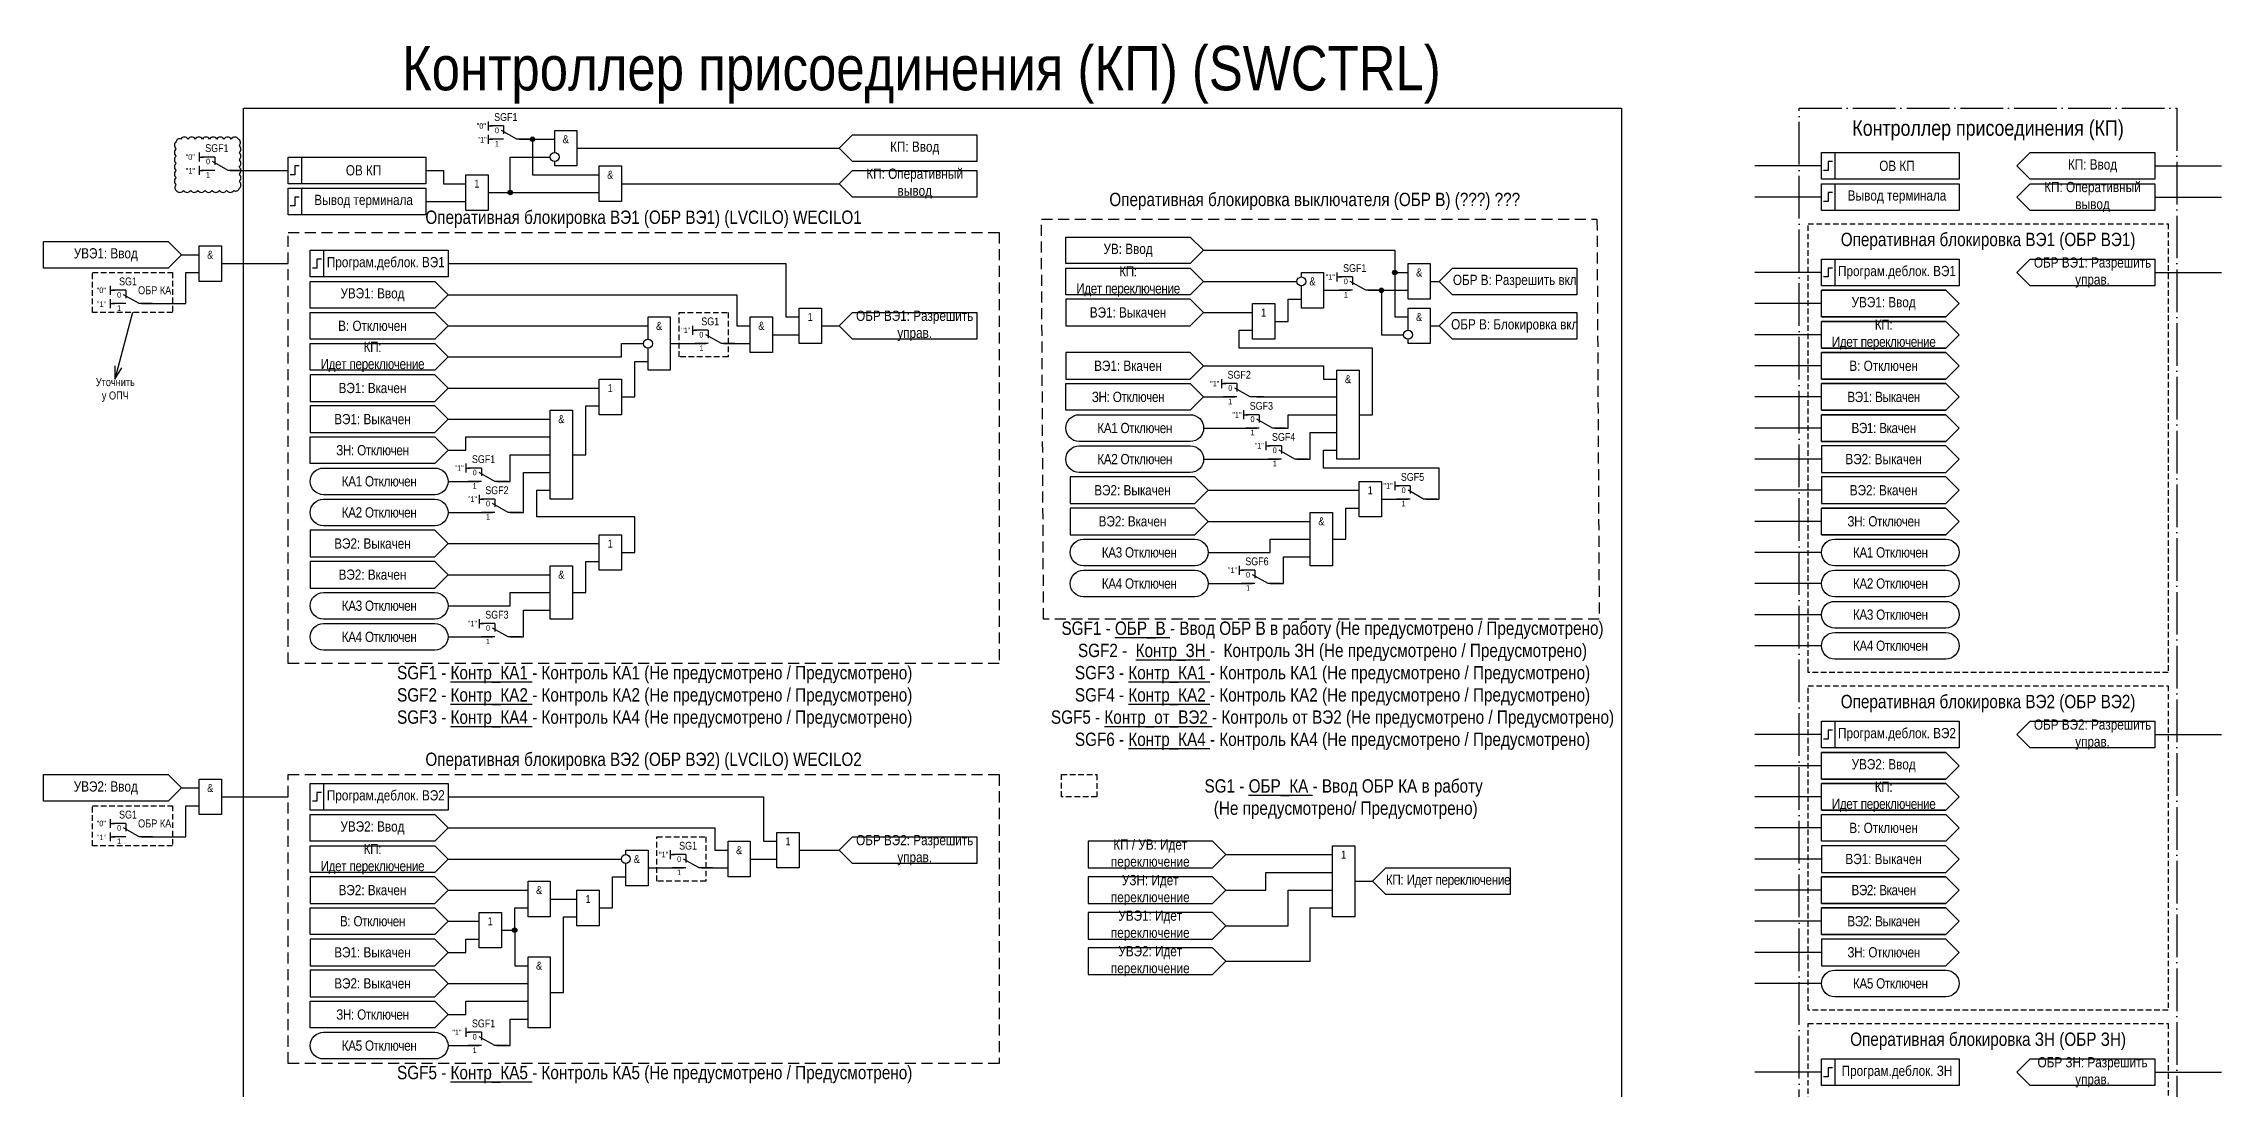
# Model space of a CAD drawing. Header units: millimetres. Extents: x -45 to 445, y 0 to 905.
# Drawn here: x -45 to 445, y 669.4 to 904.5 of the extents above; entities that cross this region are included whole.
import ezdxf
from ezdxf.enums import TextEntityAlignment as Align

# ---------------------------------------------------------------- set-up
doc = ezdxf.new("R2010")
doc.units = ezdxf.units.MM
for name, pattern in [('ACAD_ISO04W100', [30, 24, -3, 0, -3]), ('штриховая', [19.05, 12.7, -6.35]), ('штриховая2', [0.375, 0.25, -0.125])]:
    doc.linetypes.add(name, pattern=pattern)
doc.layers.add('TEXT', color=7, linetype='Continuous', lineweight=25)
doc.layers.add('Основная', color=7, linetype='Continuous')
doc.styles.add('2.5_Gost_RD', font='ARIALN.TTF', dxfattribs={"height": 2.5})
doc.styles.add('3.5_Gost_RD', font='ARIALN.TTF', dxfattribs={"height": 3.5})
doc.styles.add('Вывод', font='ARIALN.TTF', dxfattribs={"height": 2.5})
doc.styles.add('Компонент', font='ARIALN.TTF', dxfattribs={"height": 3.5})

# ---------------------------------------------------------------- blocks, each defined once
blk = doc.blocks.new('*U78')
at = {"layer": 'Основная', "color": 0}
blk.add_line((0, 0), (7, 4), dxfattribs=at)
at = {"layer": 'Основная', "ltscale": 0.35}
blk.add_line((6, 6), (6, 2.5), dxfattribs=at)
blk = doc.blocks.new('*U91')
at = {"layer": 'Основная', "color": 0}
for p, q in [((-3, 6), (-9, 6)), ((-3, 0), (-9, 0)), ((9, 0), (3, 0))]:
    blk.add_line(p, q, dxfattribs=at)
at = {"layer": 'Основная', "ltscale": 0.25, "xscale": -1}
blk.add_blockref('*U78', (3, 0), dxfattribs=at)
at = {"layer": 'Основная'}
for tag, height, style, p in [('ОУ', 3.5, 'Компонент', (-2, 10)), ('В1', 2.5, 'Вывод', (-13, 6)), ('В2', 2.5, 'Вывод', (-6, 4)), ('В3', 2.5, 'Вывод', (-6, -2))]:
    blk.add_attdef(tag, text='', height=height, dxfattribs=dict(at, style=style)).set_placement(p, align=Align.MIDDLE_CENTER)
blk = doc.blocks.new('Точка')
at = {"ltscale": 100}
h = blk.add_hatch(color=256, dxfattribs=at)
h.dxf.hatch_style = 1
edge = h.paths.add_edge_path()
edge.add_arc((0, 0), 0.5, 0, 360)
blk.add_circle((0, 0), 0.5, dxfattribs=at)
blk = doc.blocks.new('*U81')
at = {"layer": 'Основная', "color": 0}
for p, q in [((-3, 6), (-9, 6)), ((-3, 0), (-9, 0)), ((9, 0), (3, 0))]:
    blk.add_line(p, q, dxfattribs=at)
at = {"layer": 'Основная', "ltscale": 0.25, "xscale": -1}
blk.add_blockref('*U78', (3, 0), dxfattribs=at)
at = {"layer": 'Основная'}
for tag, height, style, p in [('ОУ', 3.5, 'Компонент', (-2, 10)), ('В1', 2.5, 'Вывод', (-6, 4)), ('В2', 2.5, 'Вывод', (-6, -2)), ('В3', 2.5, 'Вывод', (-6, -8))]:
    blk.add_attdef(tag, text='', height=height, dxfattribs=dict(at, style=style)).set_placement(p, align=Align.MIDDLE_CENTER)
blk = doc.blocks.new('*U80')
at = {"layer": 'Основная', "color": 0}
for p, q in [((-3, 6), (-9, 6)), ((-3, 0), (-9, 0)), ((9, 0), (3, 0))]:
    blk.add_line(p, q, dxfattribs=at)
at = {"layer": 'Основная', "ltscale": 0.25, "xscale": -1}
blk.add_blockref('*U78', (3, 0), dxfattribs=at)
at = {"layer": 'Основная'}
for tag, height, style, p in [('ОУ', 3.5, 'Компонент', (-2, 10)), ('В1', 2.5, 'Вывод', (-14, 6)), ('В2', 2.5, 'Вывод', (-6, 4)), ('В3', 2.5, 'Вывод', (-6, -2))]:
    blk.add_attdef(tag, text='', height=height, dxfattribs=dict(at, style=style)).set_placement(p, align=Align.MIDDLE_CENTER)

msp = doc.modelspace()

# ---------------------------------------------------------------- linework, layer by layer
at = {"ltscale": 100}
for p, q in [((55, 887), (55, 885)), ((55, 886), (56, 886)), ((55, 884), (55, 882)), ((55, 883), (56, 883)), ((50, 873), (50, 873)), ((355, 877), (340, 877)), ((430, 877), (445, 877)), ((355, 870), (340, 870)), ((430, 870), (445, 870)), ((246, 853), (246, 851)), ((355, 853), (340, 853)), ((430, 853), (445, 853)), ((246, 852), (247, 852)), ((-25, 844), (-29, 829)), ((355, 846), (340, 846)), ((101, 841), (101, 839)), ((101, 840), (102, 840)), ((355, 839), (340, 839)), ((220, 829), (220, 827)), ((355, 832), (340, 832)), ((46, 827), (80, 827)), ((220, 828), (221, 828)), ((355, 825), (340, 825)), ((225, 822), (225, 820)), ((225, 821), (226, 821)), ((230, 815), (230, 813)), ((230, 814), (231, 814)), ((355, 818), (340, 818)), ((50, 810), (50, 808)), ((50, 809), (51, 809)), ((355, 811), (340, 811)), ((217, 804), (251, 804)), ((259, 806), (259, 804)), ((259, 805), (260, 805)), ((355, 804), (340, 804)), ((53, 803), (53, 801)), ((53, 802), (54, 802)), ((355, 797), (340, 797)), ((46, 792), (80, 792)), ((355, 790), (340, 790)), ((224, 787), (224, 785)), ((224, 786), (225, 786)), ((355, 783), (340, 783)), ((53, 775), (53, 773)), ((355, 776), (340, 776)), ((53, 774), (54, 774)), ((355, 769), (340, 769)), ((355, 749), (340, 749)), ((430, 749), (445, 749)), ((355, 742), (340, 742)), ((355, 735), (340, 735)), ((355, 728), (340, 728)), ((96, 723), (96, 721)), ((96, 722), (97, 722)), ((355, 721), (340, 721)), ((46, 714), (64, 714)), ((355, 714), (340, 714)), ((355, 707), (340, 707)), ((355, 700), (340, 700)), ((355, 693), (340, 693)), ((50, 683), (50, 681)), ((50, 682), (51, 682)), ((355, 673), (340, 673)), ((430, 673), (445, 673))]:
    msp.add_line(p, q, dxfattribs=at)
at = {"color": 6, "ltscale": 100}
for p, q in [((-10, 880), (-10, 878)), ((-10, 879), (-9, 879)), ((-10, 877), (-10, 875)), ((-10, 876), (-9, 876)), ((-30, 850), (-30, 848)), ((-30, 849), (-29, 849)), ((-30, 847), (-30, 845)), ((-30, 846), (-29, 846)), ((-30, 730), (-30, 728)), ((-30, 729), (-29, 729)), ((-30, 727), (-30, 725)), ((-30, 726), (-29, 726))]:
    msp.add_line(p, q, dxfattribs=at)
at = {"color": 3, "ltscale": 100}
for points in [[(0, 890), (310, 890), (310, 0), (0, 0)], [(190, 725), (190, 719), (218, 719), (221, 722), (218, 725)]]:
    msp.add_lwpolyline(points, close=True, dxfattribs=at)
at = {"color": 251, "linetype": 'ACAD_ISO04W100', "lineweight": 30, "ltscale": 0.4, "true_color": 0x58595b}
msp.add_lwpolyline([(350, 890), (435, 890), (435, 115), (350, 115)], close=True, dxfattribs=at)
at = {"color": 3}
msp.add_lwpolyline([(-15.14, 871.47, 0.520567), (-13.52, 871.47, 0.520567), (-11.9, 871.47, 0.520567), (-10.28, 871.47, 0.520567), (-8.67, 871.47, 0.520567), (-7.05, 871.47, 0.520567), (-5.43, 871.47, 0.520567), (-3.81, 871.47, 0.520567), (-2.19, 871.47, 0.520567), (-1, 871.9, 0.520567), (-1, 873.51, 0.520567), (-1, 875.13, 0.520567), (-1, 876.75, 0.520567), (-1, 878.37, 0.520567), (-1, 879.99, 0.520567), (-1, 881.6, 0.520567), (-1.17, 883.05, 0.520567), (-2.79, 883.05, 0.520567), (-4.41, 883.05, 0.520567), (-6.03, 883.05, 0.520567), (-7.64, 883.05, 0.520567), (-9.26, 883.05, 0.520567), (-10.88, 883.05, 0.520567), (-12.5, 883.05, 0.520567), (-14.12, 883.05, 0.520567), (-15.14, 882.46, 0.520567), (-15.14, 880.84, 0.520567), (-15.14, 879.22, 0.520567), (-15.14, 877.6, 0.520567), (-15.14, 875.98, 0.520567), (-15.14, 874.37, 0.520567), (-15.14, 872.75, 0.520567)], format="xyb", close=True, dxfattribs=at)
at = {"ltscale": 100}
for points in [[(62, 883), (70, 883)], [(62, 883), (65, 883), (65, 875), (80, 875)], [(70, 880), (70, 885), (75, 885), (75, 877), (70, 877), (70, 878)], [(134, 881), (137, 884), (165, 884), (165, 878), (137, 878), (134, 881)], [(55, 871), (60, 871), (60, 879), (69, 879)], [(75, 881), (134, 881)], [(399, 877), (402, 880), (430, 880), (430, 874), (402, 874), (399, 877)], [(41, 876), (45, 876), (45, 873), (50, 873)], [(85, 873), (134, 873)], [(134, 873), (137, 876), (165, 876), (165, 870), (137, 870), (134, 873)], [(399, 870), (402, 873), (430, 873), (430, 867), (402, 867), (399, 870)], [(41, 869), (50, 869)], [(55, 871), (80, 871)], [(185, 861), (213, 861), (216, 858), (213, 855), (185, 855), (185, 861)], [(216, 858), (259, 858), (259, 843), (262, 843)], [(216, 858), (259, 858), (259, 853), (262, 853)], [(46, 855), (122, 855), (122, 843), (125, 843)], [(185, 854), (213, 854), (216, 851), (213, 848), (185, 848), (185, 854)], [(238, 852), (238, 853), (243, 853), (243, 845), (238, 845), (238, 850)], [(300, 848), (272, 848), (269, 851), (272, 854), (300, 854), (300, 848), (272, 848), (269, 851), (272, 854), (300, 854)], [(399, 853), (402, 856), (430, 856), (430, 850), (402, 850), (399, 853)], [(15, 851), (43, 851), (46, 848), (43, 845), (15, 845), (15, 851)], [(46, 848), (111, 848), (111, 841), (114, 841)], [(216, 851), (237, 851)], [(243, 849), (249, 849)], [(253, 849), (256, 849), (256, 839), (261, 839)], [(253, 849), (262, 849)], [(267, 851), (269, 851)], [(15, 844), (43, 844), (46, 841), (43, 838), (15, 838), (15, 844)], [(91, 838), (91, 843), (96, 843), (96, 831), (91, 831), (91, 836)], [(165, 838), (137, 838), (134, 841), (137, 844), (165, 844), (165, 838), (137, 838), (134, 841), (137, 844), (165, 844)], [(216, 844), (227, 844)], [(232, 842), (235, 842), (235, 847), (238, 847)], [(262, 840), (262, 845), (267, 845), (267, 837), (262, 837), (262, 838)], [(300, 838), (272, 838), (269, 841), (272, 844), (300, 844), (300, 838), (272, 838), (269, 841), (272, 844), (300, 844)], [(46, 841), (91, 841)], [(119, 839), (125, 839)], [(130, 841), (134, 841)], [(251, 821), (254, 821), (254, 836), (224, 836), (224, 840), (227, 840)], [(267, 841), (269, 841)], [(15, 837), (43, 837), (46, 834), (43, 831), (15, 831), (15, 837)], [(46, 834), (85, 834), (85, 837), (90, 837)], [(96, 837), (104, 837)], [(108, 837), (114, 837)], [(-29, 832), (-29, 829), (-27.36, 831.56)], [(85, 825), (88, 825), (88, 833), (91, 833)], [(216, 832), (243, 832), (243, 829), (246, 829)], [(185, 828), (213, 828), (216, 825), (213, 822), (185, 822), (185, 828)], [(216, 825), (223, 825)], [(228, 825), (246, 825)], [(46, 820), (69, 820)], [(74, 812), (77, 812), (77, 823), (80, 823)], [(232, 818), (235, 818), (235, 821), (246, 821)], [(15, 816), (43, 816), (46, 813), (43, 810), (15, 810), (15, 816)], [(46, 813), (50, 813), (50, 816), (69, 816)], [(216, 818), (228, 818)], [(237, 811), (240, 811), (240, 817), (246, 817)], [(57, 806), (60, 806), (60, 812), (69, 812)], [(216, 811), (233, 811)], [(266, 802), (269, 802), (269, 809), (243, 809), (243, 813), (246, 813)], [(46, 806), (53, 806)], [(60, 799), (63, 799), (63, 808), (69, 808)], [(85, 790), (88, 790), (88, 798), (66, 798), (66, 804), (69, 804)], [(46, 799), (56, 799)], [(245, 793), (248, 793), (248, 800), (251, 800)], [(256, 802), (262, 802)], [(217, 797), (240, 797)], [(217, 790), (231, 790), (231, 793), (240, 793)], [(231, 783), (234, 783), (234, 789), (240, 789)], [(46, 785), (69, 785)], [(74, 781), (77, 781), (77, 788), (80, 788)], [(46, 778), (60, 778), (60, 781), (69, 781)], [(217, 783), (227, 783)], [(60, 771), (63, 771), (63, 777), (69, 777)], [(46, 771), (56, 771)], [(399, 749), (402, 752), (430, 752), (430, 746), (402, 746), (399, 749)], [(15, 731), (43, 731), (46, 728), (43, 725), (15, 725), (15, 731)], [(46, 735), (117, 735), (117, 725), (120, 725)], [(355, 731), (383, 731), (386, 728), (383, 725), (355, 725), (355, 731)], [(46, 728), (106, 728), (106, 723), (109, 723)], [(165, 720), (137, 720), (134, 723), (137, 726), (165, 726), (165, 720), (137, 720), (134, 723), (137, 726), (165, 726)], [(15, 724), (43, 724), (46, 721), (43, 718), (15, 718), (15, 724)], [(46, 721), (85, 721)], [(86, 722), (86, 723), (91, 723), (91, 715), (86, 715), (86, 720)], [(114, 721), (120, 721)], [(125, 723), (134, 723)], [(80, 710), (83, 710), (83, 717), (86, 717)], [(91, 719), (99, 719)], [(103, 719), (109, 719)], [(221, 714), (230, 714), (230, 718), (245, 718)], [(250, 716), (254, 716)], [(285, 713), (257, 713), (254, 716), (257, 719), (285, 719), (285, 713), (257, 713), (254, 716), (257, 719), (285, 719)], [(69, 712), (75, 712)], [(221, 706), (235, 706), (235, 714), (245, 714)], [(15, 710), (43, 710), (46, 707), (43, 704), (15, 704), (15, 710)], [(46, 707), (53, 707)], [(58, 705), (61, 705), (61, 710), (64, 710)], [(69, 691), (72, 691), (72, 708), (75, 708)], [(221, 698), (240, 698), (240, 710), (245, 710)], [(46, 700), (50, 700), (50, 703), (53, 703)], [(58, 705), (61, 705), (61, 697), (64, 697)], [(46, 693), (64, 693)], [(15, 689), (43, 689), (46, 686), (43, 683), (15, 683), (15, 689)], [(46, 686), (50, 686), (50, 689), (64, 689)], [(57, 679), (60, 679), (60, 685), (64, 685)], [(46, 679), (53, 679)], [(399, 673), (402, 676), (430, 676), (430, 670), (402, 670), (399, 673)]]:
    msp.add_lwpolyline(points, dxfattribs=at)
for points in [[(10, 879), (41, 879), (41, 873), (10, 873)], [(10, 879), (13, 879), (13, 873), (10, 873)], [(355, 880), (386, 880), (386, 874), (355, 874)], [(355, 880), (358, 880), (358, 874), (355, 874)], [(50, 875), (55, 875), (55, 867), (50, 867)], [(80, 877), (85, 877), (85, 869), (80, 869)], [(355, 873), (386, 873), (386, 867), (355, 867)], [(355, 873), (358, 873), (358, 867), (355, 867)], [(10, 872), (41, 872), (41, 866), (10, 866)], [(10, 872), (13, 872), (13, 866), (10, 866)], [(15, 858), (46, 858), (46, 852), (15, 852)], [(15, 858), (18, 858), (18, 852), (15, 852)], [(262, 855), (267, 855), (267, 847), (262, 847)], [(355, 856), (386, 856), (386, 850), (355, 850)], [(355, 856), (358, 856), (358, 850), (355, 850)], [(114, 843), (119, 843), (119, 835), (114, 835)], [(125, 845), (130, 845), (130, 837), (125, 837)], [(185, 847), (185, 841), (213, 841), (216, 844), (213, 847)], [(227, 846), (232, 846), (232, 838), (227, 838)], [(185, 835), (185, 829), (213, 829), (216, 832), (213, 835)], [(15, 830), (15, 824), (43, 824), (46, 827), (43, 830)], [(80, 829), (85, 829), (85, 821), (80, 821)], [(246, 831), (251, 831), (251, 811), (246, 811)], [(15, 823), (15, 817), (43, 817), (46, 820), (43, 823)], [(69, 822), (74, 822), (74, 802), (69, 802)], [(355, 814), (355, 808), (383, 808), (386, 811), (383, 814)], [(186, 807), (186, 801), (214, 801), (217, 804), (214, 807)], [(251, 806), (256, 806), (256, 798), (251, 798)], [(355, 807), (355, 801), (383, 801), (386, 804), (383, 807)], [(186, 800), (186, 794), (214, 794), (217, 797), (214, 800)], [(240, 799), (245, 799), (245, 787), (240, 787)], [(15, 795), (15, 789), (43, 789), (46, 792), (43, 795)], [(80, 794), (85, 794), (85, 786), (80, 786)], [(15, 788), (15, 782), (43, 782), (46, 785), (43, 788)], [(69, 787), (74, 787), (74, 775), (69, 775)], [(355, 752), (386, 752), (386, 746), (355, 746)], [(355, 752), (358, 752), (358, 746), (355, 746)], [(15, 738), (46, 738), (46, 732), (15, 732)], [(15, 738), (18, 738), (18, 732), (15, 732)], [(120, 727), (125, 727), (125, 719), (120, 719)], [(109, 725), (114, 725), (114, 717), (109, 717)], [(245, 724), (250, 724), (250, 708), (245, 708)], [(355, 724), (355, 718), (383, 718), (386, 721), (383, 724)], [(15, 717), (15, 711), (43, 711), (46, 714), (43, 717)], [(64, 716), (69, 716), (69, 708), (64, 708)], [(190, 717), (190, 711), (218, 711), (221, 714), (218, 717)], [(75, 714), (80, 714), (80, 706), (75, 706)], [(53, 709), (58, 709), (58, 701), (53, 701)], [(190, 709), (190, 703), (218, 703), (221, 706), (218, 709)], [(15, 703), (15, 697), (43, 697), (46, 700), (43, 703)], [(190, 701), (190, 695), (218, 695), (221, 698), (218, 701)], [(355, 703), (355, 697), (383, 697), (386, 700), (383, 703)], [(15, 696), (15, 690), (43, 690), (46, 693), (43, 696)], [(64, 699), (69, 699), (69, 683), (64, 683)], [(355, 676), (386, 676), (386, 670), (355, 670)], [(355, 676), (358, 676), (358, 670), (355, 670)]]:
    msp.add_lwpolyline(points, close=True, dxfattribs=at)
at = {"lineweight": 30, "ltscale": 100}
for points in [[(357.5, 878), (356.5, 878), (356.5, 876), (355.5, 876)], [(12.5, 877), (11.5, 877), (11.5, 875), (10.5, 875)], [(12.5, 870), (11.5, 870), (11.5, 868), (10.5, 868)], [(357.5, 871), (356.5, 871), (356.5, 869), (355.5, 869)], [(17.5, 856), (16.5, 856), (16.5, 854), (15.5, 854)], [(357.5, 854), (356.5, 854), (356.5, 852), (355.5, 852)], [(357.5, 750), (356.5, 750), (356.5, 748), (355.5, 748)], [(17.5, 736), (16.5, 736), (16.5, 734), (15.5, 734)], [(357.5, 674), (356.5, 674), (356.5, 672), (355.5, 672)]]:
    msp.add_lwpolyline(points, dxfattribs=at)
at = {"color": 6, "ltscale": 100}
for points in [[(-3, 876), (10, 876)], [(-45, 860), (-17, 860), (-14, 857), (-17, 854), (-45, 854), (-45, 860)], [(-23, 846), (-13, 846), (-13, 853), (-10, 853)], [(-14, 857), (-10, 857)], [(-5, 855), (10, 855)], [(-45, 740), (-17, 740), (-14, 737), (-17, 734), (-45, 734), (-45, 740)], [(-14, 737), (-10, 737)], [(-23, 726), (-13, 726), (-13, 733), (-10, 733)], [(-5, 735), (10, 735)]]:
    msp.add_lwpolyline(points, dxfattribs=at)
at = {"linetype": 'штриховая2', "ltscale": 10}
for points in [[(179.5, 865), (304.5, 865), (305, 775), (180, 775)], [(10, 862), (170, 862), (170, 765), (10, 765)], [(10, 740), (170, 740), (170, 675), (10, 675)]]:
    msp.add_lwpolyline(points, close=True, dxfattribs=at)
at = {"linetype": 'штриховая2', "ltscale": 5}
for points in [[(352, 864), (433, 864), (433, 763), (352, 763)], [(352, 760), (433, 760), (433, 687), (352, 687)], [(352, 684), (433, 684), (433, 625), (352, 625)]]:
    msp.add_lwpolyline(points, close=True, dxfattribs=at)
at = {"color": 6, "ltscale": 100}
for points in [[(-10, 859), (-5, 859), (-5, 851), (-10, 851)], [(-10, 739), (-5, 739), (-5, 731), (-10, 731)]]:
    msp.add_lwpolyline(points, close=True, dxfattribs=at)
at = {"color": 2, "linetype": 'штриховая2', "ltscale": 5}
for points in [[(-34, 853), (-16, 853), (-16, 844), (-34, 844)], [(-34, 733), (-16, 733), (-16, 724), (-34, 724)]]:
    msp.add_lwpolyline(points, close=True, dxfattribs=at)
at = {"linetype": 'штриховая', "ltscale": 0.1}
for points in [[(98, 844), (109, 844), (109, 834), (98, 834)], [(184, 740), (192, 740), (192, 735), (184, 735)], [(93, 726), (104, 726), (104, 716), (93, 716)]]:
    msp.add_lwpolyline(points, close=True, dxfattribs=at)
at = {"ltscale": 100}
for points in [[(188, 815, -1), (188, 821), (213, 821, -1), (213, 815)], [(188, 808, -1), (188, 814), (213, 814, -1), (213, 808)], [(18, 803, -1), (18, 809), (43, 809, -1), (43, 803)], [(18, 796, -1), (18, 802), (43, 802, -1), (43, 796)], [(189, 787, -1), (189, 793), (214, 793, -1), (214, 787)], [(358, 787, -1), (358, 793), (383, 793, -1), (383, 787)], [(189, 780, -1), (189, 786), (214, 786, -1), (214, 780)], [(358, 780, -1), (358, 786), (383, 786, -1), (383, 780)], [(18, 775, -1), (18, 781), (43, 781, -1), (43, 775)], [(358, 773, -1), (358, 779), (383, 779, -1), (383, 773)], [(18, 768, -1), (18, 774), (43, 774, -1), (43, 768)], [(358, 766, -1), (358, 772), (383, 772, -1), (383, 766)], [(358, 690, -1), (358, 696), (383, 696, -1), (383, 690)], [(18, 676, -1), (18, 682), (43, 682, -1), (43, 676)]]:
    msp.add_lwpolyline(points, format="xyb", close=True, dxfattribs=at)
at = {"color": 3, "ltscale": 100}
msp.add_lwpolyline([(221, 722), (245, 722)], dxfattribs=at)
msp.add_circle((70, 879), 1)
at = {"ltscale": 100}
for centre in [(238, 851), (91, 837), (262, 839), (86, 721)]:
    msp.add_circle(centre, 1, dxfattribs=at)
at = {"layer": 'TEXT', "ltscale": 100}
for points in [[(355, 843), (383, 843), (386, 846), (383, 849), (355, 849), (383, 849), (386, 846), (383, 843), (355, 843), (355, 849)], [(355, 836), (383, 836), (386, 839), (383, 842), (355, 842), (383, 842), (386, 839), (383, 836), (355, 836), (355, 842)], [(355, 829), (383, 829), (386, 832), (383, 835), (355, 835), (383, 835), (386, 832), (383, 829), (355, 829), (355, 835)], [(355, 822), (383, 822), (386, 825), (383, 828), (355, 828), (383, 828), (386, 825), (383, 822), (355, 822), (355, 828)], [(355, 815), (383, 815), (386, 818), (383, 821), (355, 821), (383, 821), (386, 818), (383, 815), (355, 815), (355, 821)], [(355, 794), (383, 794), (386, 797), (383, 800), (355, 800), (383, 800), (386, 797), (383, 794), (355, 794), (355, 800)], [(355, 739), (383, 739), (386, 742), (383, 745), (355, 745), (383, 745), (386, 742), (383, 739), (355, 739), (355, 745)], [(355, 732), (383, 732), (386, 735), (383, 738), (355, 738), (383, 738), (386, 735), (383, 732), (355, 732), (355, 738)], [(355, 711), (383, 711), (386, 714), (383, 717), (355, 717), (383, 717), (386, 714), (383, 711), (355, 711), (355, 717)], [(355, 704), (383, 704), (386, 707), (383, 710), (355, 710), (383, 710), (386, 707), (383, 704), (355, 704), (355, 710)]]:
    msp.add_lwpolyline(points, dxfattribs=at)

# ---------------------------------------------------------------- block references
at = {"ltscale": 100}
for p in [(65, 883), (60, 871), (259, 853), (256, 849), (61, 705)]:
    msp.add_blockref('Точка', p, dxfattribs=at)
at = {"layer": 'Основная', "ltscale": 0.25, "xscale": 0.5, "yscale": 0.5, "zscale": 0.5}
msp.add_blockref('*U91', (60, 883), dxfattribs=at).add_auto_attribs({'ОУ': 'SGF1', 'В1': '"0"', 'В2': '0', 'В3': '1'})
at = {"layer": 'Основная', "color": 6, "ltscale": 0.25, "xscale": 0.5, "yscale": 0.5, "zscale": 0.5}
for p, values in [((-5, 876), {'ОУ': 'SGF1', 'В1': '"0"', 'В2': '0', 'В3': '1'}), ((-25, 846), {'ОУ': 'SG1', 'В1': '"0"', 'В2': '0', 'В3': '1'}), ((-25, 726), {'ОУ': 'SG1', 'В1': '"0"', 'В2': '0', 'В3': '1'})]:
    msp.add_blockref('*U80', p, dxfattribs=at).add_auto_attribs(values)
at = {"layer": 'Основная', "ltscale": 0.25}
ref = msp.add_blockref('*U81', (251, 849), dxfattribs=dict(at, xscale=0.5, yscale=0.5, zscale=0.5))
ref.add_attrib('ОУ', 'SGF1', dxfattribs={"height": 1.75, "style": 'Компонент'}).set_placement((250, 854), align=Align.MIDDLE_CENTER)
ref.add_attrib('В1', '0', dxfattribs={"height": 1.25, "style": 'Вывод'}).set_placement((248, 851), align=Align.MIDDLE_CENTER)
ref.add_attrib('В2', '1', dxfattribs={"height": 1.25, "style": 'Вывод'}).set_placement((248, 848), align=Align.MIDDLE_CENTER)
ref = msp.add_blockref('*U81', (106, 837), dxfattribs=dict(at, xscale=0.5, yscale=0.5, zscale=0.5))
ref.add_attrib('ОУ', 'SG1', dxfattribs={"height": 1.75, "style": 'Компонент'}).set_placement((105, 842), align=Align.MIDDLE_CENTER)
ref.add_attrib('В1', '0', dxfattribs={"height": 1.25, "style": 'Вывод'}).set_placement((103, 839), align=Align.MIDDLE_CENTER)
ref.add_attrib('В2', '1', dxfattribs={"height": 1.25, "style": 'Вывод'}).set_placement((103, 836), align=Align.MIDDLE_CENTER)
ref = msp.add_blockref('*U81', (225, 825), dxfattribs=dict(at, xscale=0.5, yscale=0.5, zscale=0.5))
ref.add_attrib('ОУ', 'SGF2', dxfattribs={"height": 1.75, "style": 'Компонент'}).set_placement((224, 830), align=Align.MIDDLE_CENTER)
ref.add_attrib('В1', '0', dxfattribs={"height": 1.25, "style": 'Вывод'}).set_placement((222, 827), align=Align.MIDDLE_CENTER)
ref.add_attrib('В2', '1', dxfattribs={"height": 1.25, "style": 'Вывод'}).set_placement((222, 824), align=Align.MIDDLE_CENTER)
ref = msp.add_blockref('*U81', (230, 818), dxfattribs=dict(at, xscale=0.5, yscale=0.5, zscale=0.5))
ref.add_attrib('ОУ', 'SGF3', dxfattribs={"height": 1.75, "style": 'Компонент'}).set_placement((229, 823), align=Align.MIDDLE_CENTER)
ref.add_attrib('В1', '0', dxfattribs={"height": 1.25, "style": 'Вывод'}).set_placement((227, 820), align=Align.MIDDLE_CENTER)
ref.add_attrib('В2', '1', dxfattribs={"height": 1.25, "style": 'Вывод'}).set_placement((227, 817), align=Align.MIDDLE_CENTER)
ref = msp.add_blockref('*U81', (235, 811), dxfattribs=dict(at, xscale=0.5, yscale=0.5, zscale=0.5))
ref.add_attrib('ОУ', 'SGF4', dxfattribs={"height": 1.75, "style": 'Компонент'}).set_placement((234, 816), align=Align.MIDDLE_CENTER)
ref.add_attrib('В1', '0', dxfattribs={"height": 1.25, "style": 'Вывод'}).set_placement((232, 813), align=Align.MIDDLE_CENTER)
ref.add_attrib('В2', '1', dxfattribs={"height": 1.25, "style": 'Вывод'}).set_placement((232, 810), align=Align.MIDDLE_CENTER)
ref = msp.add_blockref('*U81', (55, 806), dxfattribs=dict(at, xscale=0.5, yscale=0.5, zscale=0.5))
ref.add_attrib('ОУ', 'SGF1', dxfattribs={"height": 1.75, "style": 'Компонент'}).set_placement((54, 811), align=Align.MIDDLE_CENTER)
ref.add_attrib('В1', '0', dxfattribs={"height": 1.25, "style": 'Вывод'}).set_placement((52, 808), align=Align.MIDDLE_CENTER)
ref.add_attrib('В2', '1', dxfattribs={"height": 1.25, "style": 'Вывод'}).set_placement((52, 805), align=Align.MIDDLE_CENTER)
ref = msp.add_blockref('*U81', (58, 799), dxfattribs=dict(at, xscale=0.5, yscale=0.5, zscale=0.5))
ref.add_attrib('ОУ', 'SGF2', dxfattribs={"height": 1.75, "style": 'Компонент'}).set_placement((57, 804), align=Align.MIDDLE_CENTER)
ref.add_attrib('В1', '0', dxfattribs={"height": 1.25, "style": 'Вывод'}).set_placement((55, 801), align=Align.MIDDLE_CENTER)
ref.add_attrib('В2', '1', dxfattribs={"height": 1.25, "style": 'Вывод'}).set_placement((55, 798), align=Align.MIDDLE_CENTER)
ref = msp.add_blockref('*U81', (264, 802), dxfattribs=dict(at, xscale=0.5, yscale=0.5, zscale=0.5))
ref.add_attrib('ОУ', 'SGF5', dxfattribs={"height": 1.75, "style": 'Компонент'}).set_placement((263, 807), align=Align.MIDDLE_CENTER)
ref.add_attrib('В1', '0', dxfattribs={"height": 1.25, "style": 'Вывод'}).set_placement((261, 804), align=Align.MIDDLE_CENTER)
ref.add_attrib('В2', '1', dxfattribs={"height": 1.25, "style": 'Вывод'}).set_placement((261, 801), align=Align.MIDDLE_CENTER)
ref = msp.add_blockref('*U81', (229, 783), dxfattribs=dict(at, xscale=0.5, yscale=0.5, zscale=0.5))
ref.add_attrib('ОУ', 'SGF6', dxfattribs={"height": 1.75, "style": 'Компонент'}).set_placement((228, 788), align=Align.MIDDLE_CENTER)
ref.add_attrib('В1', '0', dxfattribs={"height": 1.25, "style": 'Вывод'}).set_placement((226, 785), align=Align.MIDDLE_CENTER)
ref.add_attrib('В2', '1', dxfattribs={"height": 1.25, "style": 'Вывод'}).set_placement((226, 782), align=Align.MIDDLE_CENTER)
ref = msp.add_blockref('*U81', (58, 771), dxfattribs=dict(at, xscale=0.5, yscale=0.5, zscale=0.5))
ref.add_attrib('ОУ', 'SGF3', dxfattribs={"height": 1.75, "style": 'Компонент'}).set_placement((57, 776), align=Align.MIDDLE_CENTER)
ref.add_attrib('В1', '0', dxfattribs={"height": 1.25, "style": 'Вывод'}).set_placement((55, 773), align=Align.MIDDLE_CENTER)
ref.add_attrib('В2', '1', dxfattribs={"height": 1.25, "style": 'Вывод'}).set_placement((55, 770), align=Align.MIDDLE_CENTER)
ref = msp.add_blockref('*U81', (101, 719), dxfattribs=dict(at, xscale=0.5, yscale=0.5, zscale=0.5))
ref.add_attrib('ОУ', 'SG1', dxfattribs={"height": 1.75, "style": 'Компонент'}).set_placement((100, 724), align=Align.MIDDLE_CENTER)
ref.add_attrib('В1', '0', dxfattribs={"height": 1.25, "style": 'Вывод'}).set_placement((98, 721), align=Align.MIDDLE_CENTER)
ref.add_attrib('В2', '1', dxfattribs={"height": 1.25, "style": 'Вывод'}).set_placement((98, 718), align=Align.MIDDLE_CENTER)
ref = msp.add_blockref('*U81', (55, 679), dxfattribs=dict(at, xscale=0.5, yscale=0.5, zscale=0.5))
ref.add_attrib('ОУ', 'SGF1', dxfattribs={"height": 1.75, "style": 'Компонент'}).set_placement((54, 684), align=Align.MIDDLE_CENTER)
ref.add_attrib('В1', '0', dxfattribs={"height": 1.25, "style": 'Вывод'}).set_placement((52, 681), align=Align.MIDDLE_CENTER)
ref.add_attrib('В2', '1', dxfattribs={"height": 1.25, "style": 'Вывод'}).set_placement((52, 678), align=Align.MIDDLE_CENTER)

# ---------------------------------------------------------------- texts
at = {"color": 30, "ltscale": 100, "attachment_point": 5}
for s, insert, char_height, width, style in [('{\\C3;Контроллер присоединения (КП) (SWCTRL)}', (152.5, 897.5), 10, 305, '3.5_Gost_RD'), ('Контроллер присоединения (КП)', (392.5, 885), 3.5, 85, '3.5_Gost_RD'), ('Оперативная блокировка ВЭ1 (ОБР ВЭ1)', (392.5, 860), 3, 81, '3.5_Gost_RD'), ('ОБР КА', (-20, 849), 1.8, 8, '2.5_Gost_RD'), ('SGF1 - {\\LОБР_В} - Ввод ОБР В в работу (Не предусмотрено / Предусмотрено)\\PSGF2 -  {\\LКонтр_ЗН} -  Контроль ЗН (Не предусмотрено / Предусмотрено)\\PSGF3 - {\\LКонтр_КА1} - Контроль КА1 (Не предусмотрено / Предусмотрено)\\PSGF4 - {\\LКонтр_КА2} - Контроль КА2 (Не предусмотрено / Предусмотрено)\\PSGF5 - {\\LКонтр_от_ВЭ2} - Контроль от ВЭ2 (Не предусмотрено / Предусмотрено)\\PSGF6 - {\\LКонтр_КА4} - Контроль КА4 (Не предусмотрено / Предусмотрено)', (245, 760), 3, 130, '3.5_Gost_RD'), ('SGF1 - {\\LКонтр_КА1} - Контроль КА1 (Не предусмотрено / Предусмотрено)\\PSGF2 - {\\LКонтр_КА2} - Контроль КА2 (Не предусмотрено / Предусмотрено)\\PSGF3 - {\\LКонтр_КА4} - Контроль КА4 (Не предусмотрено / Предусмотрено)', (92.5, 757.5), 3, 155, '3.5_Gost_RD'), ('Оперативная блокировка ВЭ2 (ОБР ВЭ2)', (392.5, 756), 3, 81, '3.5_Gost_RD'), ('{\\C3;SG1} - {\\LОБР_КА} - Ввод ОБР КА в работу \\P^I(Не предусмотрено/ Предусмотрено)', (247.5, 734.5), 3, 125, '3.5_Gost_RD'), ('ОБР КА', (-20, 729), 1.8, 8, '2.5_Gost_RD'), ('Оперативная блокировка ЗН (ОБР ЗН)', (392.5, 680), 3, 81, '3.5_Gost_RD'), ('SGF5 - {\\LКонтр_КА5} - Контроль КА5 (Не предусмотрено / Предусмотрено)', (92.5, 672.5), 3, 155, '3.5_Gost_RD')]:
    msp.add_mtext(s, dxfattribs=dict(at, insert=insert, char_height=char_height, width=width, style=style))
at = {"ltscale": 100, "insert": (52.64, 883.49), "char_height": 1.25, "attachment_point": 1, "style": '3.5_Gost_RD'}
msp.add_mtext_dynamic_manual_height_columns('"1"', width=2, gutter_width=17.5, heights=[0], dxfattribs=at)
at = {"ltscale": 100, "attachment_point": 5, "style": '2.5_Gost_RD'}
for s, insert, char_height, width in [('&', (72.5, 883), 1.8, 5), ('1', (52.5, 873), 1.8, 5), ('&', (82.5, 875), 1.8, 5), ('УВ: Ввод', (199, 858), 2.3, 28), ('{\\T0.95;КП: \\PИдет переключение}', (199, 851), 2.3, 28), ('&', (264.5, 853), 1.8, 5), ('&', (240.5, 851), 1.8, 5), ('ОБР В: Разрешить вкл', (286, 851), 2.3, 28), ('1', (127.5, 843), 1.8, 5), ('ВЭ1: Выкачен', (199, 844), 2.3, 28), ('1', (229.5, 844), 1.8, 5), ('&', (264.5, 843), 1.8, 5), ('&', (93.5, 841), 1.8, 5), ('&', (116.5, 841), 1.8, 5), ('ОБР В: Блокировка вкл', (286, 841), 2.3, 28), ('ВЭ1: Вкачен', (199, 832), 2.3, 28), ('&', (248.5, 829), 1.8, 5), ('1', (82.5, 827), 1.8, 5), ('&', (71.5, 820), 1.8, 5), ('{\\T0.95;КА2 Отключен}', (200.5, 811), 2.3, 31), ('1', (253.5, 804), 1.8, 5), ('&', (242.5, 797), 1.8, 5), ('1', (82.5, 792), 1.8, 5), ('&', (71.5, 785), 1.8, 5), ('1', (122.5, 725), 1.8, 5), ('&', (88.5, 721), 1.8, 5), ('&', (111.5, 723), 1.8, 5), ('1', (247.5, 722), 1.8, 5), ('УЗН: Идет переключение', (204, 714), 2.3, 28), ('&', (66.5, 714), 1.8, 5), ('1', (77.5, 712), 1.8, 5), ('1', (55.5, 707), 1.8, 5), ('УВЭ1: Идет переключение', (204, 706), 2.3, 28), ('УВЭ2: Идет переключение', (204, 698), 2.3, 28), ('&', (66.5, 697), 1.8, 5)]:
    msp.add_mtext(s, dxfattribs=dict(at, insert=insert, char_height=char_height, width=width))
at = {"color": 6, "ltscale": 100, "char_height": 1.25, "attachment_point": 1, "style": '3.5_Gost_RD'}
for insert in [(-13, 876.5), (-33, 846.5), (-33, 726.5)]:
    msp.add_mtext_dynamic_manual_height_columns('"1"', width=2, gutter_width=17.5, heights=[0], dxfattribs=dict(at, insert=insert))
at = {"color": 6, "ltscale": 100, "attachment_point": 5, "style": '2.5_Gost_RD'}
for s, insert, char_height, width in [('{\\C256;УВЭ1: Ввод}', (-31, 857), 2.3, 28), ('&', (-7.5, 857), 1.8, 5), ('{\\C256;УВЭ2: Ввод}', (-31, 737), 2.3, 28), ('&', (-7.5, 737), 1.8, 5)]:
    msp.add_mtext(s, dxfattribs=dict(at, insert=insert, char_height=char_height, width=width))
at = {"color": 2, "ltscale": 100, "insert": (-28.85, 826.56), "char_height": 1.8, "width": 8, "attachment_point": 5, "style": '2.5_Gost_RD'}
msp.add_mtext('Уточнить у ОПЧ', dxfattribs=at)
at = {"color": 0, "ltscale": 100, "char_height": 2.3, "attachment_point": 5, "style": '2.5_Gost_RD'}
for s, insert, width in [('{\\T0.95;\\C256;ЗН: Отключен}', (199, 825), 28), ('{\\T0.95;\\C256;КА1 Отключен}', (200.5, 818), 31)]:
    msp.add_mtext(s, dxfattribs=dict(at, insert=insert, width=width))
at = {"color": 3, "ltscale": 100, "insert": (204, 722), "char_height": 2.3, "width": 28, "attachment_point": 5, "style": '2.5_Gost_RD'}
msp.add_mtext('КП / УВ: Идет переключение', dxfattribs=at)
at = {"layer": 'TEXT', "ltscale": 100, "attachment_point": 5, "style": '2.5_Gost_RD'}
for s, insert, char_height, width in [('КП: Ввод', (151, 881), 2.3, 28), ('КП: Ввод', (416, 877), 2.3, 28), ('КП: Оперативный вывод', (151, 873), 2.3, 28), ('КП: Оперативный вывод', (416, 870), 2.3, 28), ('{\\C256;"1"}', (244.5, 852), 1.25, 3), ('ОБР ВЭ1: Разрешить управ.', (416, 853), 2.3, 28), ('УВЭ1: Ввод', (29, 848), 2.3, 28), ('ОБР ВЭ1: Разрешить управ.', (151, 841), 2.3, 28), ('УВЭ1: Ввод', (369, 846), 2.3, 28), ('{\\C256;"1"}', (99.5, 840), 1.25, 3), ('{\\T0.95;КП: \\PИдет переключение}', (369, 839), 2.3, 28), ('В: Отключен', (369, 832), 2.3, 28), ('ВЭ1: Вкачен', (29, 827), 2.3, 28), ('{\\C256;"1"}', (218.5, 828), 1.25, 3), ('{\\T0.95;ВЭ1: Выкачен}', (369, 825), 2.3, 28), ('ВЭ1: Выкачен', (29, 820), 2.3, 28), ('{\\C256;"1"}', (223.5, 821), 1.25, 3), ('{\\T0.95;ВЭ1: Вкачен}', (369, 818), 2.3, 28), ('{\\C256;"1"}', (228.5, 814), 1.25, 3), ('{\\C256;"1"}', (48.5, 809), 1.25, 3), ('ВЭ2: Выкачен', (369, 811), 2.3, 28), ('ВЭ2: Выкачен', (200, 804), 2.3, 28), ('{\\C256;"1"}', (257.5, 805), 1.25, 3), ('ВЭ2: Вкачен', (369, 804), 2.3, 28), ('{\\C256;"1"}', (51.5, 802), 1.25, 3), ('ВЭ2: Вкачен', (200, 797), 2.3, 28), ('{\\T0.95;ЗН: Отключен}', (369, 797), 2.3, 28), ('ВЭ2: Выкачен', (29, 792), 2.3, 28), ('{\\T0.95;КА3 Отключен}', (201.5, 790), 2.3, 31), ('{\\T0.95;КА1 Отключен}', (370.5, 790), 2.3, 31), ('ВЭ2: Вкачен', (29, 785), 2.3, 28), ('{\\T0.95;КА4 Отключен}', (201.5, 783), 2.3, 31), ('{\\C256;"1"}', (222.5, 786), 1.25, 3), ('{\\T0.95;КА2 Отключен}', (370.5, 783), 2.3, 31), ('{\\C256;"1"}', (51.5, 774), 1.25, 3), ('{\\T0.95;КА3 Отключен}', (370.5, 776), 2.3, 31), ('{\\T0.95;КА4 Отключен}', (370.5, 769), 2.3, 31), ('ОБР ВЭ2: Разрешить управ.', (416, 749), 2.3, 28), ('УВЭ2: Ввод', (369, 742), 2.3, 28), ('{\\T0.95;КП: \\PИдет переключение}', (369, 735), 2.3, 28), ('УВЭ2: Ввод', (29, 728), 2.3, 28), ('ОБР ВЭ2: Разрешить управ.', (151, 723), 2.3, 28), ('ВЭ1: Выкачен', (369, 721), 2.3, 28), ('{\\T0.95;КП: Идет переключение}', (271, 716), 2.3, 28), ('ВЭ2: Вкачен', (29, 714), 2.3, 28), ('{\\T0.95;ВЭ2: Вкачен}', (369, 714), 2.3, 28), ('{\\T0.95;ВЭ2: Выкачен}', (369, 707), 2.3, 28), ('ВЭ1: Выкачен', (29, 700), 2.3, 28), ('ВЭ2: Выкачен', (29, 693), 2.3, 28), ('ОБР ЗН: Разрешить управ.', (416, 673), 2.3, 28)]:
    msp.add_mtext(s, dxfattribs=dict(at, insert=insert, char_height=char_height, width=width))
at = {"layer": 'TEXT', "color": 0, "ltscale": 100, "attachment_point": 5, "style": '2.5_Gost_RD'}
for s, insert, char_height, width in [('{\\C256;ОВ КП}', (27, 876), 2.3, 28), ('{\\C256;ОВ КП}', (372, 877), 2.3, 28), ('{\\C256;Вывод терминала}', (27, 869), 2.3, 28), ('{\\C30;Оперативная блокировка выключателя (ОБР В) \\C1;(???) ???}', (241, 869), 3, 125), ('{\\C256;Вывод терминала}', (372, 870), 2.3, 28), ('{\\C30;Оперативная блокировка ВЭ1 (ОБР ВЭ1) (LVCILO) \\C6;WECILO1}', (90, 865), 3, 160), ('{\\C256;Програм.деблок. ВЭ1}', (32, 855), 2.3, 28), ('{\\C256;Програм.деблок. ВЭ1}', (372, 853), 2.3, 28), ('{\\C256;В: Отключен}', (29, 841), 2.3, 28), ('{\\T0.95;\\C256;КП: \\PИдет переключение}', (29, 834), 2.3, 28), ('{\\T0.95;\\C256;ЗН: Отключен}', (29, 813), 2.3, 28), ('{\\T0.95;\\C256;КА1 Отключен}', (30.5, 806), 2.3, 31), ('{\\T0.95;\\C256;КА2 Отключен}', (30.5, 799), 2.3, 31), ('{\\T0.95;\\C256;КА3 Отключен}', (30.5, 778), 2.3, 31), ('{\\T0.95;\\C256;КА4 Отключен}', (30.5, 771), 2.3, 31), ('{\\C256;Програм.деблок. ВЭ2}', (372, 749), 2.3, 28), ('{\\C30;Оперативная блокировка ВЭ2 (ОБР ВЭ2) (LVCILO) \\C6;WECILO2}', (90, 743), 3, 160), ('{\\C256;Програм.деблок. ВЭ2}', (32, 735), 2.3, 28), ('{\\C256;В: Отключен}', (369, 728), 2.3, 28), ('{\\T0.95;\\C256;КП: \\PИдет переключение}', (29, 721), 2.3, 28), ('{\\C256;"1"}', (94.5, 722), 1.25, 3), ('{\\T0.95;\\C256;В: Отключен}', (29, 707), 2.3, 28), ('{\\T0.95;\\C256;ЗН: Отключен}', (369, 700), 2.3, 28), ('{\\T0.95;\\C256;КА5 Отключен}', (370.5, 693), 2.3, 31), ('{\\T0.95;\\C256;ЗН: Отключен}', (29, 686), 2.3, 28), ('{\\C256;"1"}', (48, 682), 1.25, 4), ('{\\T0.95;\\C256;КА5 Отключен}', (30.5, 679), 2.3, 31), ('{\\C256;Програм.деблок. ЗН}', (372, 673), 2.3, 28)]:
    msp.add_mtext(s, dxfattribs=dict(at, insert=insert, char_height=char_height, width=width))

doc.saveas('drawing.dxf')
